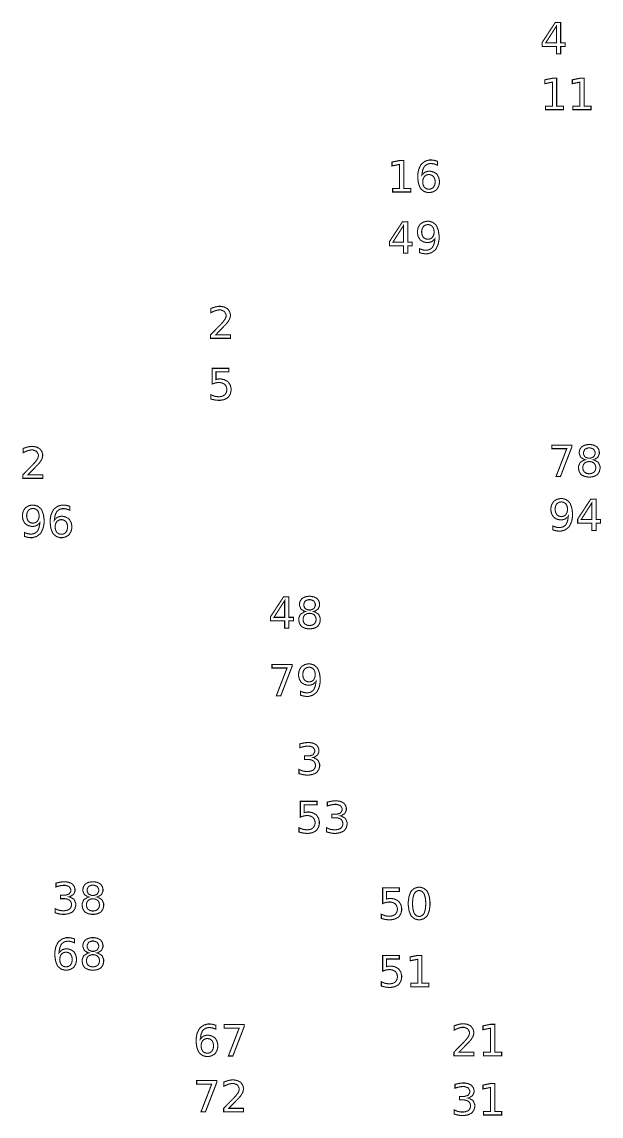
# Model space of a CAD drawing. Extents: x 0.2 to 50.1, y 1.6 to 26.7.
# Drawn here: x 19.27 to 24.88, y 4.95 to 15.53 of the extents above; entities that cross this region are included whole.
import ezdxf

# ---------------------------------------------------------------- set-up
doc = ezdxf.new("R2010")
doc.units = 0
doc.layers.get('0').update_dxf_attribs({"linetype": 'CONTINUOUS'})

msp = doc.modelspace()

# ---------------------------------------------------------------- linework, layer by layer
at = {"color": 1, "const_width": 0.010417}
for points in [[(24.4347, 15.5265), (24.4864, 15.5265), (24.4864, 15.3286), (24.5297, 15.3286), (24.5297, 15.2943), (24.4864, 15.2943), (24.4864, 15.2228), (24.4456, 15.2228), (24.4456, 15.2943), (24.3085, 15.2943), (24.3085, 15.334), (24.4347, 15.5265)], [(24.4456, 15.4907), (24.3418, 15.3286), (24.4456, 15.3286), (24.4456, 15.4907)], [(24.3397, 14.7168), (24.4069, 14.7168), (24.4069, 14.9486), (24.3339, 14.934), (24.3339, 14.9714), (24.4065, 14.9861), (24.4475, 14.9861), (24.4475, 14.7168), (24.5146, 14.7168), (24.5146, 14.6824), (24.3397, 14.6824), (24.3397, 14.7168)], [(24.605, 14.7168), (24.6722, 14.7168), (24.6722, 14.9486), (24.5992, 14.934), (24.5992, 14.9714), (24.6718, 14.9861), (24.7128, 14.9861), (24.7128, 14.7168), (24.7799, 14.7168), (24.7799, 14.6824), (24.605, 14.6824), (24.605, 14.7168)], [(22.861, 13.921), (22.9283, 13.921), (22.9283, 14.1528), (22.8551, 14.1382), (22.8551, 14.1756), (22.9278, 14.1903), (22.9689, 14.1903), (22.9689, 13.921), (23.036, 13.921), (23.036, 13.8864), (22.861, 13.8864), (22.861, 13.921)], [(23.2939, 14.1835), (23.2939, 14.146), (23.2912, 14.1472), (23.265, 14.1567), (23.2624, 14.1572), (23.2597, 14.1579), (23.2385, 14.1612), (23.2314, 14.1612), (23.2224, 14.1612), (23.1953, 14.1543), (23.1726, 14.1382), (23.169, 14.1336), (23.1654, 14.129), (23.1522, 14.0992), (23.1453, 14.06), (23.1447, 14.0507), (23.1467, 14.0536), (23.1717, 14.0761), (23.1747, 14.0776), (23.1778, 14.0793), (23.2054, 14.0872), (23.2146, 14.0872), (23.2249, 14.0872), (23.2556, 14.0803), (23.2825, 14.064), (23.2869, 14.0594), (23.2914, 14.0549), (23.3069, 14.0267), (23.3136, 13.9946), (23.3136, 13.9839), (23.3136, 13.9733), (23.3065, 13.9417), (23.2904, 13.9135), (23.2858, 13.9088), (23.2813, 13.9042), (23.2536, 13.8876), (23.2225, 13.8806), (23.2122, 13.8806), (23.2006, 13.8806), (23.1657, 13.8907), (23.1361, 13.9142), (23.1315, 13.921), (23.1268, 13.9276), (23.1106, 13.9704), (23.1037, 14.0211), (23.1037, 14.0379), (23.1037, 14.0542), (23.1122, 14.1026), (23.1321, 14.1456), (23.1378, 14.1528), (23.1435, 14.1599), (23.1778, 14.185), (23.2167, 14.1957), (23.2296, 14.1957), (23.2374, 14.1957), (23.2582, 14.1932), (23.2608, 14.1926), (23.2635, 14.1922), (23.291, 14.1846), (23.2939, 14.1835)], [(23.2122, 14.0546), (23.206, 14.0546), (23.1872, 14.0499), (23.1708, 14.0389), (23.1682, 14.0357), (23.1654, 14.0326), (23.1561, 14.0133), (23.1521, 13.9913), (23.1521, 13.9839), (23.1521, 13.9765), (23.1561, 13.9546), (23.1654, 13.9353), (23.1682, 13.9321), (23.1708, 13.9289), (23.1872, 13.9179), (23.206, 13.9132), (23.2122, 13.9132), (23.2183, 13.9132), (23.2368, 13.9179), (23.2532, 13.9289), (23.2558, 13.9321), (23.2586, 13.9353), (23.2681, 13.9546), (23.2721, 13.9765), (23.2721, 13.9839), (23.2721, 13.9913), (23.2681, 14.0133), (23.2586, 14.0326), (23.2558, 14.0357), (23.2532, 14.0389), (23.2368, 14.0499), (23.2183, 14.0546), (23.2122, 14.0546)], [(22.9561, 13.5976), (23.0076, 13.5976), (23.0076, 13.3997), (23.0511, 13.3997), (23.0511, 13.3654), (23.0076, 13.3654), (23.0076, 13.2938), (22.9669, 13.2938), (22.9669, 13.3654), (22.8297, 13.3654), (22.8297, 13.4051), (22.9561, 13.5976)], [(22.9669, 13.5618), (22.8632, 13.3997), (22.9669, 13.3997), (22.9669, 13.5618)], [(23.1204, 13.3001), (23.1204, 13.3376), (23.1231, 13.3364), (23.149, 13.327), (23.1517, 13.3263), (23.1543, 13.3257), (23.1758, 13.3224), (23.1829, 13.3224), (23.1918, 13.3224), (23.2188, 13.3293), (23.2414, 13.3452), (23.245, 13.3498), (23.2486, 13.3543), (23.2618, 13.3842), (23.269, 13.4236), (23.2696, 13.4329), (23.2676, 13.43), (23.2426, 13.4076), (23.2396, 13.406), (23.2365, 13.4045), (23.2089, 13.3967), (23.1997, 13.3967), (23.1894, 13.3967), (23.1588, 13.4035), (23.1318, 13.4197), (23.1274, 13.4242), (23.1229, 13.4288), (23.1075, 13.4569), (23.101, 13.489), (23.101, 13.4997), (23.101, 13.5102), (23.1078, 13.5418), (23.1239, 13.5699), (23.1285, 13.5746), (23.1331, 13.5794), (23.1607, 13.5959), (23.1918, 13.603), (23.2022, 13.603), (23.2139, 13.603), (23.2488, 13.5929), (23.2781, 13.5694), (23.2828, 13.5627), (23.2874, 13.5559), (23.3036, 13.5131), (23.3106, 13.4622), (23.3106, 13.4453), (23.3106, 13.4291), (23.3019, 13.3808), (23.2821, 13.3378), (23.2765, 13.3307), (23.2708, 13.3236), (23.2364, 13.2986), (23.1976, 13.2879), (23.1847, 13.2879), (23.1768, 13.2879), (23.156, 13.2905), (23.1535, 13.291), (23.1508, 13.2915), (23.1233, 13.2991), (23.1204, 13.3001)], [(23.2022, 13.429), (23.2083, 13.429), (23.2269, 13.4337), (23.2432, 13.4447), (23.2458, 13.4479), (23.2486, 13.451), (23.2581, 13.4703), (23.2622, 13.4924), (23.2622, 13.4997), (23.2622, 13.5071), (23.2581, 13.529), (23.2486, 13.5482), (23.2458, 13.5514), (23.2432, 13.5546), (23.2269, 13.5657), (23.2083, 13.5705), (23.2022, 13.5705), (23.196, 13.5705), (23.1774, 13.5657), (23.161, 13.5546), (23.1582, 13.5514), (23.1556, 13.5482), (23.1461, 13.529), (23.1421, 13.5071), (23.1421, 13.4997), (23.1421, 13.4924), (23.1461, 13.4703), (23.1556, 13.451), (23.1582, 13.4479), (23.161, 13.4447), (23.1774, 13.4337), (23.196, 13.429), (23.2022, 13.429)], [(21.1494, 12.505), (21.2929, 12.505), (21.2929, 12.4705), (21.1001, 12.4705), (21.1001, 12.505), (21.104, 12.5091), (21.1276, 12.5334), (21.1571, 12.5633), (21.1638, 12.5701), (21.1706, 12.5769), (21.1967, 12.6036), (21.2128, 12.6207), (21.2146, 12.6226), (21.2178, 12.6263), (21.2408, 12.6576), (21.2421, 12.6602), (21.2435, 12.6628), (21.2501, 12.6834), (21.2501, 12.6903), (21.2501, 12.7002), (21.2358, 12.7273), (21.2331, 12.7298), (21.2301, 12.7324), (21.1992, 12.7452), (21.1887, 12.7452), (21.1786, 12.7452), (21.1515, 12.7396), (21.1479, 12.7385), (21.1443, 12.7374), (21.1063, 12.7204), (21.1022, 12.7181), (21.1022, 12.7596), (21.1063, 12.7612), (21.1449, 12.7737), (21.1483, 12.7745), (21.1519, 12.7754), (21.179, 12.7797), (21.1881, 12.7797), (21.1986, 12.7797), (21.2304, 12.7738), (21.2585, 12.76), (21.2632, 12.7561), (21.2679, 12.7522), (21.2843, 12.7286), (21.2914, 12.702), (21.2914, 12.6931), (21.2914, 12.6842), (21.2854, 12.6604), (21.2842, 12.6576), (21.2831, 12.6548), (21.2619, 12.6218), (21.2589, 12.6181), (21.2579, 12.6171), (21.2481, 12.6066), (21.2308, 12.5887), (21.2263, 12.584), (21.2217, 12.5793), (21.1935, 12.5501), (21.1578, 12.5135), (21.1494, 12.505)], [(21.1146, 12.1806), (21.276, 12.1806), (21.276, 12.1459), (21.1522, 12.1459), (21.1522, 12.0715), (21.1537, 12.072), (21.1686, 12.0758), (21.1701, 12.076), (21.1715, 12.0763), (21.1839, 12.0775), (21.1881, 12.0775), (21.1994, 12.0775), (21.2336, 12.0705), (21.2636, 12.0542), (21.2686, 12.0495), (21.2736, 12.0449), (21.2908, 12.0168), (21.2983, 11.9849), (21.2983, 11.9742), (21.2983, 11.9634), (21.2907, 11.9307), (21.2728, 11.9026), (21.2678, 11.8981), (21.2626, 11.8936), (21.231, 11.8777), (21.194, 11.8709), (21.1818, 11.8709), (21.1721, 11.8709), (21.146, 11.8736), (21.1428, 11.8742), (21.1394, 11.8747), (21.1053, 11.8829), (21.1017, 11.884), (21.1017, 11.9252), (21.1047, 11.9236), (21.1364, 11.9111), (21.1397, 11.9102), (21.1429, 11.9094), (21.1714, 11.9054), (21.181, 11.9054), (21.1887, 11.9054), (21.2124, 11.91), (21.2331, 11.9208), (21.2365, 11.9239), (21.2399, 11.927), (21.2519, 11.9458), (21.2571, 11.9671), (21.2571, 11.9742), (21.2571, 11.9813), (21.2519, 12.0026), (21.2399, 12.0213), (21.2365, 12.0244), (21.2331, 12.0275), (21.2124, 12.0384), (21.1887, 12.043), (21.181, 12.043), (21.1726, 12.043), (21.1507, 12.04), (21.1479, 12.0393), (21.1453, 12.0387), (21.1174, 12.0293), (21.1146, 12.0281), (21.1146, 12.1806)], [(24.3999, 11.4379), (24.5951, 11.4379), (24.5951, 11.4204), (24.4847, 11.1341), (24.4419, 11.1341), (24.5457, 11.4032), (24.3999, 11.4032), (24.3999, 11.4379)], [(24.7222, 11.2958), (24.7178, 11.2969), (24.6835, 11.3173), (24.681, 11.3203), (24.6785, 11.3233), (24.6662, 11.3543), (24.6662, 11.3646), (24.6662, 11.3728), (24.6726, 11.3972), (24.6878, 11.4186), (24.6921, 11.4221), (24.6964, 11.4257), (24.7228, 11.438), (24.7531, 11.4434), (24.7632, 11.4434), (24.7733, 11.4434), (24.8036, 11.438), (24.8301, 11.4257), (24.8344, 11.4221), (24.8388, 11.4186), (24.8539, 11.3972), (24.8604, 11.3728), (24.8604, 11.3646), (24.8604, 11.3535), (24.8482, 11.3233), (24.8457, 11.3203), (24.8432, 11.3173), (24.809, 11.2969), (24.8047, 11.2958), (24.8096, 11.2947), (24.8482, 11.272), (24.851, 11.2687), (24.8536, 11.2653), (24.8674, 11.2311), (24.8674, 11.2196), (24.8674, 11.2098), (24.8606, 11.1805), (24.845, 11.1557), (24.8406, 11.1517), (24.836, 11.1478), (24.8076, 11.1341), (24.7743, 11.1283), (24.7632, 11.1283), (24.7521, 11.1283), (24.7188, 11.1341), (24.6904, 11.1478), (24.686, 11.1517), (24.6815, 11.1557), (24.6657, 11.1805), (24.659, 11.2098), (24.659, 11.2196), (24.659, 11.2319), (24.6729, 11.2653), (24.6758, 11.2687), (24.6786, 11.272), (24.7172, 11.2947), (24.7222, 11.2958)], [(19.3333, 11.1503), (19.4768, 11.1503), (19.4768, 11.1158), (19.2842, 11.1158), (19.2842, 11.1503), (19.2879, 11.1544), (19.3115, 11.1788), (19.341, 11.2087), (19.3478, 11.2154), (19.3544, 11.2223), (19.3807, 11.249), (19.3968, 11.266), (19.3985, 11.268), (19.4018, 11.2717), (19.4247, 11.303), (19.4261, 11.3055), (19.4274, 11.3081), (19.434, 11.3288), (19.434, 11.3357), (19.434, 11.3455), (19.4197, 11.3727), (19.4169, 11.3752), (19.4142, 11.3778), (19.3831, 11.3906), (19.3726, 11.3906), (19.3625, 11.3906), (19.3354, 11.385), (19.3318, 11.3838), (19.3283, 11.3828), (19.2901, 11.3657), (19.2861, 11.3634), (19.2861, 11.4049), (19.2901, 11.4066), (19.3288, 11.4191), (19.3324, 11.4199), (19.3358, 11.4207), (19.3629, 11.4251), (19.3721, 11.4251), (19.3825, 11.4251), (19.4143, 11.4192), (19.4425, 11.4054), (19.4471, 11.4014), (19.4518, 11.3975), (19.4682, 11.374), (19.4753, 11.3474), (19.4753, 11.3385), (19.4753, 11.3296), (19.4693, 11.3057), (19.4682, 11.3029), (19.4669, 11.3001), (19.4458, 11.2672), (19.4428, 11.2634), (19.4419, 11.2624), (19.4321, 11.252), (19.4147, 11.2341), (19.4103, 11.2293), (19.4057, 11.2247), (19.3774, 11.1955), (19.3417, 11.1588), (19.3333, 11.1503)], [(24.7072, 11.3607), (24.7072, 11.3515), (24.7194, 11.3262), (24.7219, 11.324), (24.7244, 11.3218), (24.7535, 11.3108), (24.7632, 11.3108), (24.7736, 11.3108), (24.8022, 11.3218), (24.8047, 11.324), (24.8072, 11.3262), (24.8197, 11.3521), (24.8197, 11.3607), (24.8197, 11.3699), (24.8072, 11.3954), (24.8047, 11.3976), (24.8022, 11.3998), (24.7729, 11.4108), (24.7632, 11.4108), (24.7529, 11.4108), (24.7244, 11.3998), (24.7219, 11.3976), (24.7194, 11.3954), (24.7072, 11.3694), (24.7072, 11.3607)], [(24.7632, 11.2784), (24.7567, 11.2784), (24.7371, 11.2745), (24.72, 11.2653), (24.7172, 11.2626), (24.7144, 11.26), (24.7046, 11.244), (24.7006, 11.2258), (24.7006, 11.2196), (24.7006, 11.2135), (24.7046, 11.195), (24.7144, 11.179), (24.7172, 11.1764), (24.72, 11.1738), (24.7371, 11.1647), (24.7567, 11.1608), (24.7632, 11.1608), (24.7697, 11.1608), (24.7894, 11.1647), (24.8067, 11.1738), (24.8094, 11.1764), (24.8122, 11.1791), (24.8222, 11.1952), (24.8264, 11.2135), (24.8264, 11.2196), (24.8264, 11.2258), (24.8222, 11.244), (24.8122, 11.26), (24.8094, 11.2626), (24.8067, 11.2653), (24.7894, 11.2745), (24.7699, 11.2784), (24.7632, 11.2784)], [(24.4114, 10.6174), (24.4114, 10.6549), (24.4139, 10.6538), (24.44, 10.6443), (24.4426, 10.6437), (24.4451, 10.643), (24.4667, 10.6398), (24.4739, 10.6398), (24.4828, 10.6398), (24.5096, 10.6466), (24.5324, 10.6625), (24.536, 10.6671), (24.5394, 10.6717), (24.5528, 10.7016), (24.5599, 10.7409), (24.5604, 10.7502), (24.5585, 10.7473), (24.5335, 10.7249), (24.5306, 10.7233), (24.5275, 10.7218), (24.4997, 10.714), (24.4906, 10.714), (24.4803, 10.714), (24.4497, 10.7209), (24.4228, 10.737), (24.4183, 10.7415), (24.4139, 10.7462), (24.3983, 10.7742), (24.3918, 10.8064), (24.3918, 10.8171), (24.3918, 10.8276), (24.3986, 10.8591), (24.4147, 10.8873), (24.4194, 10.8919), (24.424, 10.8967), (24.4517, 10.9133), (24.4828, 10.9204), (24.4932, 10.9204), (24.5047, 10.9204), (24.5396, 10.9103), (24.569, 10.8867), (24.5736, 10.88), (24.5783, 10.8733), (24.5944, 10.8305), (24.6014, 10.7796), (24.6014, 10.7626), (24.6014, 10.7465), (24.5929, 10.6981), (24.5731, 10.6552), (24.5674, 10.648), (24.5617, 10.6409), (24.5274, 10.6159), (24.4885, 10.6053), (24.4756, 10.6053), (24.4678, 10.6053), (24.4469, 10.6078), (24.4443, 10.6083), (24.4417, 10.6088), (24.4142, 10.6164), (24.4114, 10.6174)], [(24.7775, 10.9149), (24.8292, 10.9149), (24.8292, 10.717), (24.8726, 10.717), (24.8726, 10.6827), (24.8292, 10.6827), (24.8292, 10.6111), (24.7885, 10.6111), (24.7885, 10.6827), (24.6513, 10.6827), (24.6513, 10.7224), (24.7775, 10.9149)], [(19.2993, 10.5544), (19.2993, 10.592), (19.3018, 10.5908), (19.3279, 10.5813), (19.3306, 10.5807), (19.3332, 10.58), (19.3547, 10.5768), (19.3618, 10.5768), (19.3707, 10.5768), (19.3976, 10.5836), (19.4203, 10.5996), (19.4239, 10.6041), (19.4275, 10.6087), (19.4407, 10.6386), (19.4479, 10.678), (19.4485, 10.6872), (19.4464, 10.6843), (19.4215, 10.6619), (19.4185, 10.6603), (19.4154, 10.6588), (19.3878, 10.651), (19.3785, 10.651), (19.3683, 10.651), (19.3376, 10.6579), (19.3107, 10.674), (19.3063, 10.6785), (19.3018, 10.6832), (19.2864, 10.7112), (19.2797, 10.7434), (19.2797, 10.7541), (19.2797, 10.7646), (19.2867, 10.7961), (19.3028, 10.8243), (19.3074, 10.8289), (19.3119, 10.8337), (19.3396, 10.8503), (19.3707, 10.8574), (19.3811, 10.8574), (19.3928, 10.8574), (19.4276, 10.8473), (19.4569, 10.8237), (19.4617, 10.817), (19.4662, 10.8103), (19.4824, 10.7675), (19.4894, 10.7166), (19.4894, 10.6996), (19.4894, 10.6835), (19.4808, 10.6351), (19.461, 10.5922), (19.4554, 10.585), (19.4497, 10.5779), (19.4153, 10.553), (19.3765, 10.5423), (19.3636, 10.5423), (19.3557, 10.5423), (19.3349, 10.5448), (19.3324, 10.5453), (19.3296, 10.5458), (19.3021, 10.5534), (19.2993, 10.5544)], [(19.3811, 10.6833), (19.3872, 10.6833), (19.4057, 10.688), (19.4221, 10.6991), (19.4247, 10.7022), (19.4275, 10.7053), (19.4369, 10.7246), (19.441, 10.7467), (19.441, 10.7541), (19.441, 10.7614), (19.4369, 10.7834), (19.4275, 10.8026), (19.4247, 10.8057), (19.4221, 10.8089), (19.4057, 10.82), (19.3872, 10.8248), (19.3811, 10.8248), (19.3749, 10.8248), (19.3561, 10.82), (19.3397, 10.8089), (19.3371, 10.8057), (19.3343, 10.8026), (19.325, 10.7834), (19.321, 10.7614), (19.321, 10.7541), (19.321, 10.7467), (19.325, 10.7246), (19.3343, 10.7053), (19.3371, 10.7022), (19.3397, 10.6991), (19.3561, 10.688), (19.3749, 10.6833), (19.3811, 10.6833)], [(19.7381, 10.8452), (19.7381, 10.8077), (19.7354, 10.8089), (19.7092, 10.8183), (19.7065, 10.819), (19.7039, 10.8196), (19.6826, 10.8229), (19.6756, 10.8229), (19.6665, 10.8229), (19.6394, 10.816), (19.6168, 10.7999), (19.6132, 10.7953), (19.6096, 10.7908), (19.5965, 10.7609), (19.5894, 10.7217), (19.5889, 10.7124), (19.5908, 10.7153), (19.6158, 10.7378), (19.6189, 10.7393), (19.6219, 10.7409), (19.6496, 10.7489), (19.6588, 10.7489), (19.669, 10.7489), (19.6997, 10.7419), (19.7267, 10.7258), (19.7311, 10.7211), (19.7356, 10.7165), (19.7511, 10.6883), (19.7578, 10.6563), (19.7578, 10.6456), (19.7578, 10.635), (19.7507, 10.6033), (19.7346, 10.5752), (19.73, 10.5705), (19.7254, 10.5658), (19.6978, 10.5493), (19.6667, 10.5423), (19.6564, 10.5423), (19.6447, 10.5423), (19.6099, 10.5524), (19.5804, 10.5759), (19.5757, 10.5826), (19.571, 10.5894), (19.5549, 10.6321), (19.5479, 10.6827), (19.5479, 10.6996), (19.5479, 10.7158), (19.5564, 10.7643), (19.5763, 10.8073), (19.5819, 10.8144), (19.5876, 10.8216), (19.6221, 10.8466), (19.6608, 10.8574), (19.6738, 10.8574), (19.6815, 10.8574), (19.7024, 10.8549), (19.705, 10.8543), (19.7076, 10.8538), (19.7351, 10.8462), (19.7381, 10.8452)], [(24.4932, 10.7463), (24.4993, 10.7463), (24.5178, 10.751), (24.534, 10.762), (24.5368, 10.7652), (24.5394, 10.7683), (24.549, 10.7876), (24.5531, 10.8097), (24.5531, 10.8171), (24.5531, 10.8244), (24.549, 10.8464), (24.5394, 10.8656), (24.5368, 10.8687), (24.534, 10.8719), (24.5178, 10.883), (24.4993, 10.8878), (24.4932, 10.8878), (24.4869, 10.8878), (24.4682, 10.883), (24.4518, 10.8719), (24.4492, 10.8687), (24.4464, 10.8656), (24.4369, 10.8464), (24.4331, 10.8244), (24.4331, 10.8171), (24.4331, 10.8097), (24.4369, 10.7876), (24.4464, 10.7683), (24.4492, 10.7652), (24.4518, 10.762), (24.4682, 10.751), (24.4869, 10.7463), (24.4932, 10.7463)], [(24.7885, 10.8791), (24.6847, 10.717), (24.7885, 10.717), (24.7885, 10.8791)], [(19.6564, 10.7163), (19.6501, 10.7163), (19.6314, 10.7116), (19.6151, 10.7006), (19.6124, 10.6974), (19.6096, 10.6943), (19.6003, 10.675), (19.5963, 10.6529), (19.5963, 10.6456), (19.5963, 10.6382), (19.6003, 10.6162), (19.6096, 10.5969), (19.6124, 10.5937), (19.6151, 10.5906), (19.6314, 10.5795), (19.6501, 10.5748), (19.6564, 10.5748), (19.6625, 10.5748), (19.6811, 10.5795), (19.6974, 10.5906), (19.7, 10.5937), (19.7028, 10.5969), (19.7122, 10.6162), (19.7162, 10.6382), (19.7162, 10.6456), (19.7162, 10.6529), (19.7122, 10.675), (19.7028, 10.6943), (19.7, 10.6974), (19.6974, 10.7006), (19.6811, 10.7116), (19.6625, 10.7163), (19.6564, 10.7163)], [(21.8061, 9.96967), (21.8578, 9.96967), (21.8578, 9.77175), (21.9013, 9.77175), (21.9013, 9.73747), (21.8578, 9.73747), (21.8578, 9.66585), (21.8169, 9.66585), (21.8169, 9.73747), (21.6799, 9.73747), (21.6799, 9.77718), (21.8061, 9.96967)], [(21.8169, 9.93386), (21.7133, 9.77175), (21.8169, 9.77175), (21.8169, 9.93386)], [(22.0161, 9.82753), (22.0117, 9.82861), (21.9774, 9.84907), (21.9749, 9.85206), (21.9724, 9.85508), (21.9601, 9.88601), (21.9601, 9.89632), (21.9601, 9.90451), (21.9665, 9.92893), (21.9817, 9.95036), (21.986, 9.95383), (21.9903, 9.95742), (22.0167, 9.96978), (22.0469, 9.9751), (22.0571, 9.9751), (22.0672, 9.9751), (22.0975, 9.96978), (22.124, 9.95742), (22.1283, 9.95383), (22.1326, 9.95036), (22.1478, 9.92893), (22.1543, 9.90451), (22.1543, 9.89632), (22.1543, 9.88525), (22.1421, 9.85508), (22.1396, 9.85206), (22.1371, 9.84907), (22.1029, 9.82861), (22.0986, 9.82753), (22.1035, 9.82639), (22.1421, 9.80376), (22.1449, 9.8004), (22.1475, 9.7971), (22.1612, 9.76281), (22.1612, 9.75136), (22.1612, 9.7416), (22.1546, 9.71224), (22.1389, 9.68739), (22.1344, 9.68343), (22.1299, 9.67953), (22.1015, 9.66585), (22.0682, 9.66), (22.0571, 9.66), (22.046, 9.66), (22.0126, 9.66585), (21.9844, 9.67953), (21.9799, 9.68343), (21.9754, 9.68739), (21.9596, 9.71224), (21.9529, 9.7416), (21.9529, 9.75136), (21.9529, 9.76361), (21.9668, 9.7971), (21.9697, 9.8004), (21.9725, 9.80376), (22.0111, 9.82639), (22.0161, 9.82753)], [(22.0011, 9.89242), (22.0011, 9.88325), (22.0133, 9.85796), (22.0158, 9.85574), (22.0183, 9.85357), (22.0474, 9.8425), (22.0571, 9.8425), (22.0675, 9.8425), (22.0961, 9.85357), (22.0986, 9.85574), (22.1011, 9.85796), (22.1136, 9.88385), (22.1136, 9.89242), (22.1136, 9.90164), (22.1011, 9.92714), (22.0986, 9.92931), (22.0961, 9.93153), (22.0668, 9.94254), (22.0571, 9.94254), (22.0468, 9.94254), (22.0183, 9.93153), (22.0158, 9.92931), (22.0133, 9.92714), (22.0011, 9.9011), (22.0011, 9.89242)], [(22.0571, 9.81017), (22.0506, 9.81017), (22.031, 9.80621), (22.0139, 9.79699), (22.0111, 9.79432), (22.0083, 9.79172), (21.9985, 9.77576), (21.9944, 9.75749), (21.9944, 9.75136), (21.9944, 9.74522), (21.9985, 9.72678), (22.0083, 9.71078), (22.0111, 9.70817), (22.0139, 9.70557), (22.031, 9.69646), (22.0506, 9.69254), (22.0571, 9.69254), (22.0636, 9.69254), (22.0833, 9.69646), (22.1006, 9.70557), (22.1033, 9.70817), (22.1061, 9.71083), (22.1161, 9.72689), (22.1203, 9.74528), (22.1203, 9.75136), (22.1203, 9.75749), (22.1161, 9.77576), (22.1061, 9.79172), (22.1033, 9.79432), (22.1006, 9.79699), (22.0833, 9.80621), (22.0637, 9.81017), (22.0571, 9.81017)], [(21.6937, 9.31586), (21.889, 9.31586), (21.889, 9.29829), (21.7786, 9.01204), (21.7358, 9.01204), (21.8396, 9.28114), (21.6937, 9.28114), (21.6937, 9.31586)], [(21.9706, 9.01833), (21.9706, 9.05588), (21.9731, 9.05469), (21.9992, 9.04525), (22.0018, 9.0446), (22.0044, 9.04394), (22.0258, 9.04069), (22.0331, 9.04069), (22.0419, 9.04069), (22.0687, 9.04753), (22.0915, 9.06347), (22.0951, 9.06803), (22.0987, 9.0726), (22.1119, 9.10249), (22.119, 9.14188), (22.1196, 9.15115), (22.1176, 9.14828), (22.0928, 9.12587), (22.0897, 9.12424), (22.0867, 9.12272), (22.059, 9.1149), (22.0497, 9.1149), (22.0394, 9.1149), (22.0089, 9.12181), (21.9819, 9.13792), (21.9775, 9.14247), (21.9731, 9.14708), (21.9576, 9.17513), (21.951, 9.20731), (21.951, 9.21799), (21.951, 9.22851), (21.9578, 9.26004), (21.974, 9.28819), (21.9786, 9.29286), (21.9832, 9.29764), (22.0108, 9.31418), (22.0419, 9.32129), (22.0524, 9.32129), (22.064, 9.32129), (22.0987, 9.31119), (22.1282, 9.28765), (22.1329, 9.28093), (22.1375, 9.27419), (22.1536, 9.23139), (22.1607, 9.1805), (22.1607, 9.16351), (22.1607, 9.1474), (22.1521, 9.09907), (22.1322, 9.0561), (22.1265, 9.04893), (22.1208, 9.04183), (22.0865, 9.01688), (22.0476, 9.00618), (22.0347, 9.00618), (22.0269, 9.00618), (22.0061, 9.00874), (22.0035, 9.00922), (22.0008, 9.00976), (21.9733, 9.01736), (21.9706, 9.01833)], [(22.0524, 9.14725), (22.0585, 9.14725), (22.0769, 9.15196), (22.0932, 9.16297), (22.096, 9.16613), (22.0987, 9.16928), (22.1082, 9.18853), (22.1122, 9.21067), (22.1122, 9.21799), (22.1122, 9.22532), (22.1082, 9.24729), (22.0987, 9.2665), (22.096, 9.26964), (22.0932, 9.27285), (22.0769, 9.28396), (22.0585, 9.28874), (22.0524, 9.28874), (22.0461, 9.28874), (22.0274, 9.28396), (22.011, 9.27285), (22.0083, 9.26964), (22.0056, 9.2665), (21.9962, 9.24729), (21.9922, 9.22532), (21.9922, 9.21799), (21.9922, 9.21067), (21.9962, 9.18853), (22.0056, 9.16928), (22.0083, 9.16613), (22.011, 9.16297), (22.0274, 9.15196), (22.0461, 9.14725), (22.0524, 9.14725)], [(22.0925, 8.41504), (22.0974, 8.41401), (22.1357, 8.39214), (22.1385, 8.38878), (22.1413, 8.38547), (22.1551, 8.35101), (22.1551, 8.33951), (22.1551, 8.32958), (22.1474, 8.29964), (22.1293, 8.27399), (22.1242, 8.26986), (22.119, 8.26579), (22.0867, 8.25146), (22.0489, 8.24533), (22.0362, 8.24533), (22.0264, 8.24533), (22.0003, 8.24858), (21.9969, 8.24924), (21.9936, 8.24989), (21.9586, 8.25911), (21.9551, 8.26031), (21.9551, 8.30003), (21.9579, 8.29839), (21.9892, 8.28569), (21.9926, 8.28483), (21.996, 8.28401), (22.0253, 8.27983), (22.0351, 8.27983), (22.0436, 8.27983), (22.0692, 8.28364), (22.0906, 8.29254), (22.094, 8.29503), (22.0974, 8.29764), (22.1092, 8.31386), (22.1142, 8.33311), (22.1142, 8.33951), (22.1142, 8.34554), (22.1094, 8.36344), (22.0985, 8.3789), (22.0953, 8.3814), (22.0921, 8.38396), (22.0728, 8.39279), (22.0504, 8.3966), (22.0429, 8.3966), (22.0076, 8.3966), (22.0076, 8.43044), (22.0447, 8.43044), (22.0563, 8.43044), (22.0882, 8.4406), (22.091, 8.4426), (22.0936, 8.44467), (22.1072, 8.46935), (22.1072, 8.47754), (22.1072, 8.48649), (22.0932, 8.51129), (22.0906, 8.51335), (22.0878, 8.51546), (22.0542, 8.52593), (22.0429, 8.52593), (22.0339, 8.52593), (22.0099, 8.52289), (22.0067, 8.52225), (22.0035, 8.52165), (21.9681, 8.51204), (21.9642, 8.51074), (21.9642, 8.54742), (21.9681, 8.5485), (22.0046, 8.55664), (22.0081, 8.55718), (22.0114, 8.55772), (22.0378, 8.56044), (22.0467, 8.56044), (22.0571, 8.56044), (22.0886, 8.55512), (22.1161, 8.54275), (22.1207, 8.53917), (22.1253, 8.53564), (22.1411, 8.51417), (22.1481, 8.48981), (22.1481, 8.48167), (22.1481, 8.47103), (22.1358, 8.44206), (22.1335, 8.43913), (22.1311, 8.43625), (22.0969, 8.41618), (22.0925, 8.41504)], [(21.9683, 7.99121), (22.1297, 7.99121), (22.1297, 7.95649), (22.0061, 7.95649), (22.0061, 7.88206), (22.0075, 7.8826), (22.0224, 7.88639), (22.0239, 7.88661), (22.0253, 7.88687), (22.0376, 7.88813), (22.0419, 7.88813), (22.0532, 7.88813), (22.0874, 7.88112), (22.1174, 7.86481), (22.1224, 7.86014), (22.1274, 7.85553), (22.1446, 7.82742), (22.1521, 7.79551), (22.1521, 7.78483), (22.1521, 7.77399), (22.1444, 7.74126), (22.1267, 7.71322), (22.1215, 7.70865), (22.1164, 7.70415), (22.0849, 7.68832), (22.0479, 7.68153), (22.0356, 7.68153), (22.0258, 7.68153), (21.9997, 7.68425), (21.9965, 7.68479), (21.9932, 7.68533), (21.959, 7.69347), (21.9556, 7.69456), (21.9556, 7.73579), (21.9586, 7.73415), (21.9903, 7.72168), (21.9935, 7.72081), (21.9968, 7.72006), (22.0253, 7.71604), (22.0347, 7.71604), (22.0425, 7.71604), (22.0661, 7.72065), (22.0868, 7.73144), (22.0903, 7.73449), (22.0938, 7.73763), (22.1057, 7.7564), (22.1108, 7.77772), (22.1108, 7.78483), (22.1108, 7.79194), (22.1057, 7.81321), (22.0938, 7.83192), (22.0903, 7.83496), (22.0868, 7.83811), (22.0661, 7.84896), (22.0425, 7.85363), (22.0347, 7.85363), (22.0265, 7.85363), (22.0044, 7.85058), (22.0018, 7.84993), (21.999, 7.84933), (21.9711, 7.83996), (21.9683, 7.83865), (21.9683, 7.99121)], [(22.3578, 7.85124), (22.3626, 7.85021), (22.401, 7.82835), (22.4037, 7.82497), (22.4065, 7.82167), (22.4204, 7.78722), (22.4204, 7.77572), (22.4204, 7.76579), (22.4126, 7.73583), (22.3946, 7.71018), (22.3894, 7.70606), (22.3843, 7.70199), (22.3519, 7.68767), (22.3142, 7.68153), (22.3015, 7.68153), (22.2917, 7.68153), (22.2657, 7.68479), (22.2622, 7.68544), (22.2589, 7.68608), (22.224, 7.69532), (22.2204, 7.6965), (22.2204, 7.73622), (22.2232, 7.7346), (22.2544, 7.7219), (22.2579, 7.72103), (22.2613, 7.72021), (22.2907, 7.71604), (22.3004, 7.71604), (22.3089, 7.71604), (22.3344, 7.71983), (22.356, 7.72874), (22.3593, 7.73122), (22.3626, 7.73383), (22.3744, 7.75006), (22.3794, 7.76932), (22.3794, 7.77572), (22.3794, 7.78174), (22.3747, 7.79964), (22.3637, 7.81511), (22.3606, 7.8176), (22.3574, 7.82015), (22.3381, 7.829), (22.3157, 7.83279), (22.3083, 7.83279), (22.2729, 7.83279), (22.2729, 7.86664), (22.31, 7.86664), (22.3215, 7.86664), (22.3535, 7.87679), (22.3563, 7.87879), (22.3589, 7.88086), (22.3725, 7.90554), (22.3725, 7.91374), (22.3725, 7.92269), (22.3586, 7.94749), (22.3558, 7.94954), (22.3531, 7.95167), (22.3194, 7.96213), (22.3083, 7.96213), (22.2992, 7.96213), (22.2753, 7.9591), (22.2721, 7.95844), (22.2687, 7.95785), (22.2333, 7.94824), (22.2294, 7.94694), (22.2294, 7.98361), (22.2333, 7.98469), (22.2699, 7.99283), (22.2733, 7.99338), (22.2768, 7.99393), (22.3031, 7.99664), (22.3119, 7.99664), (22.3224, 7.99664), (22.3539, 7.99132), (22.3814, 7.97894), (22.386, 7.97537), (22.3906, 7.97185), (22.4065, 7.95036), (22.4133, 7.926), (22.4133, 7.91786), (22.4133, 7.90722), (22.4011, 7.87825), (22.3987, 7.87532), (22.3964, 7.87244), (22.3622, 7.85237), (22.3578, 7.85124)], [(19.7331, 7.06803), (19.7379, 7.067), (19.7763, 7.04514), (19.779, 7.04178), (19.7818, 7.03847), (19.7957, 7.00401), (19.7957, 6.99251), (19.7957, 6.98258), (19.7879, 6.95264), (19.7699, 6.92697), (19.7647, 6.92285), (19.7596, 6.91878), (19.7272, 6.90446), (19.6894, 6.89833), (19.6768, 6.89833), (19.6669, 6.89833), (19.6408, 6.90158), (19.6375, 6.90224), (19.6342, 6.90289), (19.5992, 6.91211), (19.5957, 6.91331), (19.5957, 6.95301), (19.5985, 6.95139), (19.6297, 6.93869), (19.6332, 6.93782), (19.6365, 6.93701), (19.666, 6.93283), (19.6757, 6.93283), (19.6842, 6.93283), (19.7097, 6.93664), (19.7311, 6.94553), (19.7346, 6.94803), (19.7379, 6.95063), (19.7497, 6.96685), (19.7547, 6.98611), (19.7547, 6.99251), (19.7547, 6.99854), (19.75, 7.01644), (19.739, 7.0319), (19.7358, 7.0344), (19.7326, 7.03694), (19.7133, 7.04579), (19.691, 7.04958), (19.6835, 7.04958), (19.6482, 7.04958), (19.6482, 7.08344), (19.6853, 7.08344), (19.6968, 7.08344), (19.7287, 7.09358), (19.7315, 7.0956), (19.7342, 7.09765), (19.7478, 7.12235), (19.7478, 7.13053), (19.7478, 7.13949), (19.7339, 7.16428), (19.7311, 7.16635), (19.7283, 7.16846), (19.6947, 7.17893), (19.6835, 7.17893), (19.6744, 7.17893), (19.6506, 7.17589), (19.6474, 7.17524), (19.644, 7.17464), (19.6086, 7.16504), (19.6047, 7.16374), (19.6047, 7.20042), (19.6086, 7.2015), (19.6451, 7.20964), (19.6486, 7.21018), (19.6521, 7.21072), (19.6783, 7.21343), (19.6872, 7.21343), (19.6976, 7.21343), (19.7292, 7.20811), (19.7567, 7.19575), (19.7613, 7.19217), (19.7658, 7.18864), (19.7818, 7.16715), (19.7886, 7.14279), (19.7886, 7.13465), (19.7886, 7.12403), (19.7764, 7.09506), (19.774, 7.09212), (19.7717, 7.08925), (19.7375, 7.06917), (19.7331, 7.06803)], [(19.9207, 7.06586), (19.9161, 7.06694), (19.8818, 7.0874), (19.8794, 7.09039), (19.8769, 7.09343), (19.8646, 7.12435), (19.8646, 7.13465), (19.8646, 7.14285), (19.871, 7.16726), (19.8861, 7.18869), (19.8904, 7.19217), (19.8949, 7.19575), (19.9212, 7.20811), (19.9515, 7.21343), (19.9617, 7.21343), (19.9717, 7.21343), (20.0021, 7.20811), (20.0285, 7.19575), (20.0328, 7.19217), (20.0372, 7.18869), (20.0524, 7.16726), (20.0589, 7.14285), (20.0589, 7.13465), (20.0589, 7.12358), (20.0465, 7.09343), (20.0442, 7.09039), (20.0417, 7.0874), (20.0075, 7.06694), (20.0031, 7.06586), (20.0081, 7.06472), (20.0465, 7.0421), (20.0493, 7.03874), (20.0521, 7.03543), (20.0658, 7.00114), (20.0658, 6.98969), (20.0658, 6.97993), (20.059, 6.95057), (20.0433, 6.92572), (20.0389, 6.92176), (20.0344, 6.91786), (20.0061, 6.90419), (19.9728, 6.89833), (19.9617, 6.89833), (19.9506, 6.89833), (19.9172, 6.90419), (19.8889, 6.91786), (19.8844, 6.92176), (19.8799, 6.92572), (19.8642, 6.95057), (19.8575, 6.97993), (19.8575, 6.98969), (19.8575, 7.00196), (19.8714, 7.03543), (19.8742, 7.03874), (19.8769, 7.0421), (19.9157, 7.06472), (19.9207, 7.06586)], [(19.9057, 7.13075), (19.9057, 7.12158), (19.9179, 7.09631), (19.9204, 7.09407), (19.9229, 7.0919), (19.9519, 7.08083), (19.9617, 7.08083), (19.9719, 7.08083), (20.0006, 7.0919), (20.0031, 7.09407), (20.0056, 7.09631), (20.0181, 7.12218), (20.0181, 7.13075), (20.0181, 7.13997), (20.0056, 7.16547), (20.0031, 7.16764), (20.0006, 7.16986), (19.9714, 7.18088), (19.9617, 7.18088), (19.9514, 7.18088), (19.9229, 7.16986), (19.9204, 7.16764), (19.9179, 7.16547), (19.9057, 7.13943), (19.9057, 7.13075)], [(22.7646, 7.155), (22.9261, 7.155), (22.9261, 7.12028), (22.8024, 7.12028), (22.8024, 7.04585), (22.8039, 7.04639), (22.8186, 7.05018), (22.8201, 7.0504), (22.8217, 7.05067), (22.834, 7.05192), (22.8382, 7.05192), (22.8494, 7.05192), (22.8836, 7.04492), (22.9138, 7.0286), (22.9186, 7.02393), (22.9236, 7.01932), (22.941, 6.99121), (22.9485, 6.95931), (22.9485, 6.94862), (22.9485, 6.93778), (22.9407, 6.90506), (22.9229, 6.87701), (22.9178, 6.87244), (22.9126, 6.86794), (22.8811, 6.85211), (22.8442, 6.84532), (22.8318, 6.84532), (22.8221, 6.84532), (22.7961, 6.84804), (22.7928, 6.84858), (22.7894, 6.84912), (22.7553, 6.85726), (22.7518, 6.85835), (22.7518, 6.89958), (22.7549, 6.89794), (22.7865, 6.88547), (22.7897, 6.8846), (22.7931, 6.88385), (22.8215, 6.87983), (22.831, 6.87983), (22.8388, 6.87983), (22.8624, 6.88444), (22.8832, 6.89524), (22.8865, 6.89828), (22.89, 6.90142), (22.9019, 6.92019), (22.9072, 6.94151), (22.9072, 6.94862), (22.9072, 6.95574), (22.9019, 6.977), (22.89, 6.99571), (22.8865, 6.99875), (22.8832, 7.0019), (22.8624, 7.01275), (22.8388, 7.01742), (22.831, 7.01742), (22.8228, 7.01742), (22.8007, 7.01438), (22.7981, 7.01372), (22.7953, 7.01313), (22.7674, 7.00375), (22.7646, 7.00244), (22.7646, 7.155)], [(23.1174, 7.16043), (23.1286, 7.16043), (23.1625, 7.15033), (23.191, 7.12679), (23.1954, 7.12007), (23.1999, 7.11333), (23.2156, 7.07053), (23.2224, 7.01964), (23.2224, 7.00265), (23.2224, 6.98579), (23.2156, 6.93511), (23.1999, 6.89242), (23.1954, 6.88569), (23.191, 6.87896), (23.1625, 6.85542), (23.1286, 6.84532), (23.1174, 6.84532), (23.1061, 6.84532), (23.0724, 6.85542), (23.0439, 6.87896), (23.0394, 6.88569), (23.035, 6.89242), (23.0192, 6.93511), (23.0125, 6.98579), (23.0125, 7.00265), (23.0125, 7.01964), (23.0192, 7.07053), (23.035, 7.11333), (23.0394, 7.12007), (23.0439, 7.12679), (23.0724, 7.15033), (23.1061, 7.16043), (23.1174, 7.16043)], [(23.1174, 7.12787), (23.1104, 7.12787), (23.0896, 7.12007), (23.0722, 7.10183), (23.0696, 7.09663), (23.0669, 7.09142), (23.0576, 7.05751), (23.0538, 7.01639), (23.0538, 7.00265), (23.0538, 6.98904), (23.0576, 6.94814), (23.0669, 6.91433), (23.0696, 6.90913), (23.0722, 6.90392), (23.0896, 6.88569), (23.1104, 6.87788), (23.1174, 6.87788), (23.1243, 6.87788), (23.1453, 6.88569), (23.1626, 6.90392), (23.1653, 6.90913), (23.1679, 6.91433), (23.1774, 6.94814), (23.1814, 6.98904), (23.1814, 7.00265), (23.1814, 7.01639), (23.1774, 7.05751), (23.1679, 7.09142), (23.1653, 7.09663), (23.1626, 7.10183), (23.1453, 7.12007), (23.1243, 7.12787), (23.1174, 7.12787)], [(19.9617, 7.0485), (19.9551, 7.0485), (19.9354, 7.04454), (19.9185, 7.03532), (19.9157, 7.03267), (19.9128, 7.03006), (19.9031, 7.01411), (19.8989, 6.99582), (19.8989, 6.98969), (19.8989, 6.98356), (19.9031, 6.96511), (19.9128, 6.94911), (19.9157, 6.9465), (19.9185, 6.9439), (19.9354, 6.93479), (19.9551, 6.93088), (19.9617, 6.93088), (19.9682, 6.93088), (19.9879, 6.93479), (20.005, 6.9439), (20.0079, 6.9465), (20.0107, 6.94917), (20.0206, 6.96522), (20.0249, 6.98361), (20.0249, 6.98969), (20.0249, 6.99582), (20.0206, 7.01411), (20.0107, 7.03006), (20.0079, 7.03267), (20.005, 7.03532), (19.9879, 7.04454), (19.9682, 7.0485), (19.9617, 7.0485)], [(19.7832, 6.66081), (19.7832, 6.62326), (19.7806, 6.62451), (19.7543, 6.6339), (19.7517, 6.63456), (19.749, 6.63519), (19.7278, 6.63846), (19.7207, 6.63846), (19.7117, 6.63846), (19.6846, 6.63157), (19.6619, 6.6155), (19.6583, 6.61089), (19.6547, 6.60633), (19.6417, 6.5765), (19.6346, 6.53728), (19.634, 6.528), (19.636, 6.53093), (19.661, 6.55339), (19.664, 6.5549), (19.6671, 6.55653), (19.6947, 6.56446), (19.7039, 6.56446), (19.7142, 6.56446), (19.7449, 6.55751), (19.7718, 6.54135), (19.7763, 6.53668), (19.7807, 6.53207), (19.7962, 6.5039), (19.8029, 6.47185), (19.8029, 6.46115), (19.8029, 6.45063), (19.7958, 6.41894), (19.7797, 6.39079), (19.7751, 6.38607), (19.7706, 6.3814), (19.7429, 6.3649), (19.7118, 6.35786), (19.7015, 6.35786), (19.6899, 6.35786), (19.655, 6.36794), (19.6256, 6.3915), (19.6208, 6.39822), (19.6161, 6.40494), (19.6, 6.44764), (19.5931, 6.49832), (19.5931, 6.51519), (19.5931, 6.53142), (19.6015, 6.57992), (19.6214, 6.62289), (19.6271, 6.62999), (19.6328, 6.63715), (19.6672, 6.66222), (19.706, 6.67296), (19.7189, 6.67296), (19.7267, 6.67296), (19.7475, 6.67046), (19.7501, 6.66992), (19.7528, 6.66943), (19.7803, 6.66183), (19.7832, 6.66081)], [(19.9207, 6.52539), (19.9161, 6.52647), (19.8818, 6.54693), (19.8794, 6.54992), (19.8769, 6.55296), (19.8646, 6.58388), (19.8646, 6.59418), (19.8646, 6.60238), (19.871, 6.62679), (19.8861, 6.64822), (19.8904, 6.65169), (19.8949, 6.65528), (19.9212, 6.66764), (19.9515, 6.67296), (19.9617, 6.67296), (19.9717, 6.67296), (20.0021, 6.66764), (20.0285, 6.65528), (20.0328, 6.65169), (20.0372, 6.64822), (20.0524, 6.62679), (20.0589, 6.60238), (20.0589, 6.59418), (20.0589, 6.58311), (20.0465, 6.55296), (20.0442, 6.54992), (20.0417, 6.54693), (20.0075, 6.52647), (20.0031, 6.52539), (20.0081, 6.52425), (20.0465, 6.50163), (20.0493, 6.49826), (20.0521, 6.49496), (20.0658, 6.46067), (20.0658, 6.44922), (20.0658, 6.43946), (20.059, 6.4101), (20.0433, 6.38525), (20.0389, 6.38129), (20.0344, 6.37739), (20.0061, 6.36372), (19.9728, 6.35786), (19.9617, 6.35786), (19.9506, 6.35786), (19.9172, 6.36372), (19.8889, 6.37739), (19.8844, 6.38129), (19.8799, 6.38525), (19.8642, 6.4101), (19.8575, 6.43946), (19.8575, 6.44922), (19.8575, 6.46149), (19.8714, 6.49496), (19.8742, 6.49826), (19.8769, 6.50163), (19.9157, 6.52425), (19.9207, 6.52539)], [(19.9057, 6.59028), (19.9057, 6.58111), (19.9179, 6.55583), (19.9204, 6.5536), (19.9229, 6.55143), (19.9519, 6.54036), (19.9617, 6.54036), (19.9719, 6.54036), (20.0006, 6.55143), (20.0031, 6.5536), (20.0056, 6.55583), (20.0181, 6.58171), (20.0181, 6.59028), (20.0181, 6.5995), (20.0056, 6.625), (20.0031, 6.62717), (20.0006, 6.62939), (19.9714, 6.6404), (19.9617, 6.6404), (19.9514, 6.6404), (19.9229, 6.62939), (19.9204, 6.62717), (19.9179, 6.625), (19.9057, 6.59896), (19.9057, 6.59028)], [(19.7015, 6.5319), (19.6953, 6.5319), (19.6765, 6.52718), (19.6603, 6.51617), (19.6575, 6.51303), (19.6547, 6.50988), (19.6454, 6.49061), (19.6414, 6.46853), (19.6414, 6.46115), (19.6414, 6.45383), (19.6454, 6.43181), (19.6547, 6.41249), (19.6575, 6.40929), (19.6603, 6.40614), (19.6765, 6.39513), (19.6953, 6.3904), (19.7015, 6.3904), (19.7076, 6.3904), (19.7263, 6.39513), (19.7425, 6.40614), (19.7451, 6.40929), (19.7479, 6.41249), (19.7574, 6.43181), (19.7614, 6.45383), (19.7614, 6.46115), (19.7614, 6.46853), (19.7574, 6.49061), (19.7479, 6.50988), (19.7451, 6.51303), (19.7425, 6.51617), (19.7263, 6.52718), (19.7076, 6.5319), (19.7015, 6.5319)], [(19.9617, 6.50803), (19.9551, 6.50803), (19.9354, 6.50407), (19.9185, 6.49485), (19.9157, 6.49219), (19.9128, 6.48958), (19.9031, 6.47364), (19.8989, 6.45535), (19.8989, 6.44922), (19.8989, 6.44308), (19.9031, 6.42464), (19.9128, 6.40864), (19.9157, 6.40603), (19.9185, 6.40343), (19.9354, 6.39432), (19.9551, 6.3904), (19.9617, 6.3904), (19.9682, 6.3904), (19.9879, 6.39432), (20.005, 6.40343), (20.0079, 6.40603), (20.0107, 6.40869), (20.0206, 6.42475), (20.0249, 6.44314), (20.0249, 6.44922), (20.0249, 6.45535), (20.0206, 6.47364), (20.0107, 6.48958), (20.0079, 6.49219), (20.005, 6.49485), (19.9879, 6.50407), (19.9682, 6.50803), (19.9617, 6.50803)], [(22.7646, 6.50119), (22.9261, 6.50119), (22.9261, 6.46647), (22.8024, 6.46647), (22.8024, 6.39204), (22.8039, 6.39258), (22.8186, 6.39638), (22.8201, 6.3966), (22.8217, 6.39686), (22.834, 6.39811), (22.8382, 6.39811), (22.8494, 6.39811), (22.8836, 6.39111), (22.9138, 6.37478), (22.9186, 6.37011), (22.9236, 6.3655), (22.941, 6.3374), (22.9485, 6.3055), (22.9485, 6.29482), (22.9485, 6.28396), (22.9407, 6.25125), (22.9229, 6.22319), (22.9178, 6.21864), (22.9126, 6.21414), (22.8811, 6.19829), (22.8442, 6.19151), (22.8318, 6.19151), (22.8221, 6.19151), (22.7961, 6.19422), (22.7928, 6.19476), (22.7894, 6.19532), (22.7553, 6.20344), (22.7518, 6.20454), (22.7518, 6.24576), (22.7549, 6.24414), (22.7865, 6.23167), (22.7897, 6.23079), (22.7931, 6.23004), (22.8215, 6.22601), (22.831, 6.22601), (22.8388, 6.22601), (22.8624, 6.23063), (22.8832, 6.24143), (22.8865, 6.24447), (22.89, 6.24761), (22.9019, 6.26639), (22.9072, 6.28771), (22.9072, 6.29482), (22.9072, 6.30192), (22.9019, 6.32319), (22.89, 6.3419), (22.8865, 6.34494), (22.8832, 6.3481), (22.8624, 6.35894), (22.8388, 6.36361), (22.831, 6.36361), (22.8228, 6.36361), (22.8007, 6.36057), (22.7981, 6.35992), (22.7953, 6.35932), (22.7674, 6.34993), (22.7646, 6.34864), (22.7646, 6.50119)], [(23.0367, 6.23188), (23.1039, 6.23188), (23.1039, 6.46365), (23.0307, 6.44911), (23.0307, 6.48643), (23.1035, 6.50119), (23.1444, 6.50119), (23.1444, 6.23188), (23.2115, 6.23188), (23.2115, 6.19738), (23.0367, 6.19738), (23.0367, 6.23188)], [(21.15, 5.82536), (21.15, 5.78782), (21.1475, 5.78907), (21.1212, 5.79844), (21.1186, 5.7991), (21.116, 5.79975), (21.0947, 5.803), (21.0875, 5.803), (21.0786, 5.803), (21.0515, 5.79611), (21.0289, 5.78006), (21.0253, 5.77544), (21.0217, 5.77089), (21.0085, 5.74104), (21.0015, 5.70182), (21.001, 5.69254), (21.0029, 5.69547), (21.0279, 5.71793), (21.031, 5.71946), (21.034, 5.72108), (21.0617, 5.729), (21.0708, 5.729), (21.0811, 5.729), (21.1118, 5.72206), (21.1386, 5.70589), (21.1431, 5.70122), (21.1476, 5.69661), (21.1632, 5.66846), (21.1699, 5.63639), (21.1699, 5.62571), (21.1699, 5.61518), (21.1628, 5.5835), (21.1467, 5.55533), (21.1421, 5.55062), (21.1374, 5.54596), (21.1099, 5.52946), (21.0788, 5.5224), (21.0685, 5.5224), (21.0568, 5.5224), (21.0219, 5.5325), (20.9924, 5.55604), (20.9878, 5.56278), (20.9831, 5.5695), (20.9668, 5.61219), (20.96, 5.66287), (20.96, 5.67974), (20.96, 5.69596), (20.9685, 5.74447), (20.9883, 5.78743), (20.994, 5.79454), (20.9997, 5.80171), (21.034, 5.82676), (21.0729, 5.83751), (21.0858, 5.83751), (21.0936, 5.83751), (21.1144, 5.83501), (21.1171, 5.83447), (21.1197, 5.83399), (21.1472, 5.82639), (21.15, 5.82536)], [(21.2304, 5.83208), (21.4258, 5.83208), (21.4258, 5.81451), (21.3153, 5.52826), (21.2726, 5.52826), (21.3762, 5.79736), (21.2304, 5.79736), (21.2304, 5.83208)], [(23.5039, 5.56511), (23.6474, 5.56511), (23.6474, 5.5306), (23.4546, 5.5306), (23.4546, 5.56511), (23.4585, 5.56917), (23.4821, 5.59353), (23.5114, 5.62343), (23.5182, 5.63021), (23.5249, 5.63704), (23.5511, 5.66374), (23.5672, 5.68078), (23.5689, 5.68272), (23.5722, 5.68642), (23.5953, 5.71772), (23.5965, 5.72026), (23.5978, 5.72288), (23.6046, 5.74354), (23.6046, 5.75043), (23.6046, 5.76031), (23.5903, 5.78743), (23.5874, 5.78993), (23.5846, 5.79254), (23.5535, 5.80533), (23.5432, 5.80533), (23.5329, 5.80533), (23.506, 5.79975), (23.5024, 5.79861), (23.4988, 5.79753), (23.4606, 5.78049), (23.4565, 5.77821), (23.4565, 5.81967), (23.4607, 5.82135), (23.4992, 5.83382), (23.5028, 5.83464), (23.5064, 5.8355), (23.5335, 5.83985), (23.5425, 5.83985), (23.5531, 5.83985), (23.5847, 5.83393), (23.6129, 5.82015), (23.6175, 5.81619), (23.6222, 5.81228), (23.6386, 5.78874), (23.6458, 5.76215), (23.6458, 5.75325), (23.6458, 5.74436), (23.6399, 5.72049), (23.6386, 5.71767), (23.6374, 5.7149), (23.6163, 5.68197), (23.6132, 5.67817), (23.6124, 5.67719), (23.6025, 5.66672), (23.5853, 5.64882), (23.5807, 5.6441), (23.5761, 5.63943), (23.5479, 5.61025), (23.5121, 5.57357), (23.5039, 5.56511)], [(23.741, 5.56511), (23.8082, 5.56511), (23.8082, 5.79688), (23.7351, 5.78233), (23.7351, 5.81967), (23.8078, 5.83442), (23.8487, 5.83442), (23.8487, 5.56511), (23.9158, 5.56511), (23.9158, 5.5306), (23.741, 5.5306), (23.741, 5.56511)], [(21.0685, 5.69646), (21.0622, 5.69646), (21.0435, 5.69174), (21.0271, 5.68072), (21.0244, 5.67757), (21.0217, 5.67443), (21.0124, 5.65517), (21.0083, 5.63308), (21.0083, 5.62571), (21.0083, 5.61838), (21.0124, 5.59636), (21.0217, 5.57704), (21.0244, 5.57383), (21.0271, 5.57069), (21.0435, 5.55968), (21.0622, 5.55496), (21.0685, 5.55496), (21.0746, 5.55496), (21.0931, 5.55968), (21.1094, 5.57069), (21.1121, 5.57383), (21.1149, 5.57704), (21.1243, 5.59636), (21.1283, 5.61838), (21.1283, 5.62571), (21.1283, 5.63308), (21.1243, 5.65517), (21.1149, 5.67443), (21.1121, 5.67757), (21.1094, 5.68072), (21.0931, 5.69174), (21.0746, 5.69646), (21.0685, 5.69646)], [(20.9651, 5.29124), (21.1604, 5.29124), (21.1604, 5.27365), (21.05, 4.98742), (21.0072, 4.98742), (21.111, 5.25651), (20.9651, 5.25651), (20.9651, 5.29124)], [(21.2761, 5.02192), (21.4194, 5.02192), (21.4194, 4.98742), (21.2268, 4.98742), (21.2268, 5.02192), (21.2307, 5.02599), (21.2542, 5.05035), (21.2836, 5.08024), (21.2904, 5.08703), (21.2971, 5.09386), (21.3233, 5.12056), (21.3394, 5.13758), (21.3411, 5.13954), (21.3444, 5.14324), (21.3674, 5.17453), (21.3688, 5.17708), (21.37, 5.17969), (21.3768, 5.20036), (21.3768, 5.20725), (21.3768, 5.21712), (21.3624, 5.24425), (21.3596, 5.24675), (21.3568, 5.24935), (21.3257, 5.26215), (21.3153, 5.26215), (21.3051, 5.26215), (21.2781, 5.25657), (21.2746, 5.25543), (21.271, 5.25435), (21.2328, 5.23731), (21.2287, 5.23503), (21.2287, 5.27647), (21.2329, 5.27815), (21.2714, 5.29064), (21.275, 5.29144), (21.2785, 5.29232), (21.3056, 5.29665), (21.3147, 5.29665), (21.3251, 5.29665), (21.3569, 5.29075), (21.3851, 5.27696), (21.3897, 5.273), (21.3944, 5.2691), (21.4108, 5.24556), (21.4179, 5.21897), (21.4179, 5.21007), (21.4179, 5.20117), (21.4119, 5.17731), (21.4108, 5.17449), (21.4096, 5.17171), (21.3885, 5.13878), (21.3854, 5.13499), (21.3846, 5.134), (21.3747, 5.12354), (21.3574, 5.10563), (21.3529, 5.10092), (21.3483, 5.09625), (21.32, 5.06706), (21.2843, 5.03039), (21.2761, 5.02192)], [(23.5931, 5.12125), (23.5979, 5.12022), (23.6363, 5.09836), (23.639, 5.095), (23.6418, 5.09169), (23.6557, 5.05724), (23.6557, 5.04574), (23.6557, 5.03581), (23.6479, 5.00586), (23.6299, 4.98019), (23.6247, 4.97607), (23.6196, 4.972), (23.5874, 4.95768), (23.5494, 4.95156), (23.5368, 4.95156), (23.5271, 4.95156), (23.501, 4.95481), (23.4975, 4.95546), (23.4942, 4.95611), (23.4593, 4.96533), (23.4557, 4.96653), (23.4557, 5.00624), (23.4585, 5.00461), (23.4899, 4.99192), (23.4932, 4.99104), (23.4965, 4.99024), (23.526, 4.98606), (23.5357, 4.98606), (23.5442, 4.98606), (23.5697, 4.98986), (23.5912, 4.99875), (23.5946, 5.00125), (23.5979, 5.00385), (23.6097, 5.02007), (23.6147, 5.03933), (23.6147, 5.04574), (23.6147, 5.05176), (23.61, 5.06967), (23.599, 5.08513), (23.5958, 5.08762), (23.5928, 5.09017), (23.5735, 5.09901), (23.551, 5.10281), (23.5436, 5.10281), (23.5082, 5.10281), (23.5082, 5.13667), (23.5453, 5.13667), (23.5568, 5.13667), (23.5888, 5.14681), (23.5915, 5.14882), (23.5943, 5.15088), (23.6078, 5.17557), (23.6078, 5.18375), (23.6078, 5.19271), (23.5939, 5.2175), (23.5911, 5.21957), (23.5883, 5.22168), (23.5547, 5.23215), (23.5436, 5.23215), (23.5344, 5.23215), (23.5106, 5.22911), (23.5074, 5.22846), (23.504, 5.22786), (23.4686, 5.21826), (23.4647, 5.21696), (23.4647, 5.25364), (23.4688, 5.25472), (23.5053, 5.26286), (23.5086, 5.2634), (23.5121, 5.26394), (23.5385, 5.26665), (23.5472, 5.26665), (23.5578, 5.26665), (23.5892, 5.26133), (23.6167, 5.24897), (23.6212, 5.24539), (23.6258, 5.24186), (23.6418, 5.22038), (23.6486, 5.19601), (23.6486, 5.18788), (23.6486, 5.17725), (23.6364, 5.14828), (23.634, 5.14535), (23.6317, 5.14247), (23.5975, 5.1224), (23.5931, 5.12125)], [(23.741, 4.99192), (23.8082, 4.99192), (23.8082, 5.22368), (23.7351, 5.20915), (23.7351, 5.24647), (23.8078, 5.26124), (23.8487, 5.26124), (23.8487, 4.99192), (23.9158, 4.99192), (23.9158, 4.95742), (23.741, 4.95742), (23.741, 4.99192)]]:
    msp.add_lwpolyline(points, close=True, dxfattribs=at)

doc.saveas('drawing.dxf')
